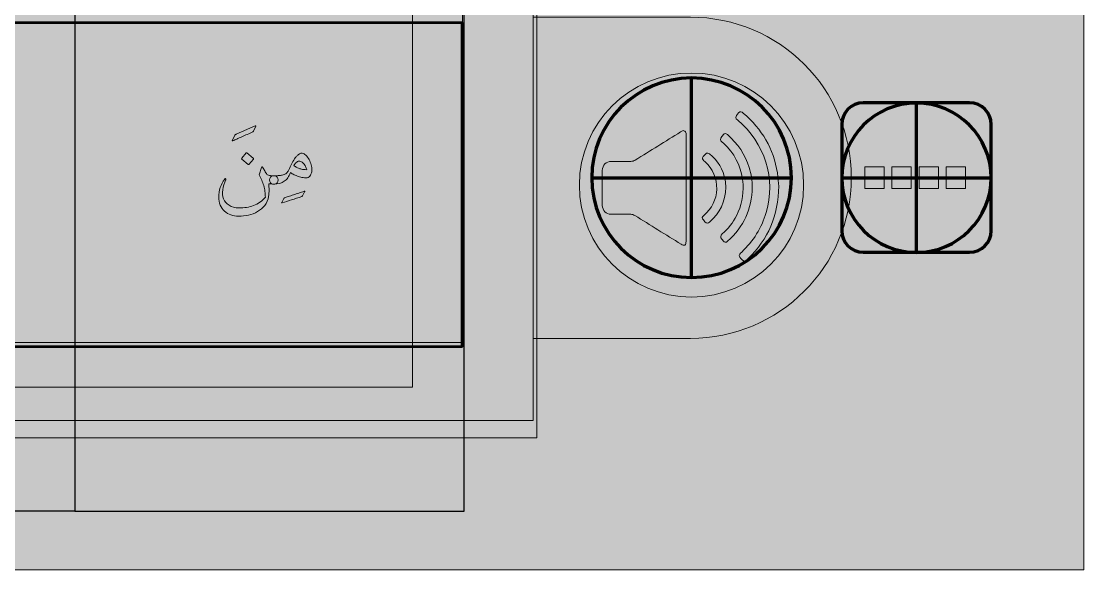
# Model space of a CAD drawing. Header units: inches. Extents: x -1481 to -429, y -1676 to -696.
# Drawn here: x -800.4 to -693.8, y -985.7 to -930.6 of the extents above; entities that cross this region are included whole.
import ezdxf

# ---------------------------------------------------------------- set-up
doc = ezdxf.new("R2010")
doc.units = ezdxf.units.IN
doc.header["$MEASUREMENT"] = 0
doc.layers.add('Layer 1', color=7, linetype='Continuous')

# ---------------------------------------------------------------- blocks, each defined once
blk = doc.blocks.new('block 233')
at = {"layer": 'Layer 1', "true_color": 0x009344}
h = blk.add_hatch(color=114, dxfattribs=at)
h.dxf.hatch_style = 2
h.paths.add_polyline_path([(-693.78, -985.73), (-933.78, -985.73), (-933.78, -695.73), (-693.78, -695.73)])
at = {"layer": 'Layer 1', "lineweight": 0}
blk.add_lwpolyline([(-693.78, -985.73), (-933.78, -985.73), (-933.78, -695.73), (-693.78, -695.73), (-693.78, -985.73)], dxfattribs=at)
blk = doc.blocks.new('block 243')
at = {"layer": 'Layer 1', "color": 109, "lineweight": 120, "true_color": 0x166634}
for points in [[(-733.14, -956.37), (-733.14, -936.33)], [(-743.15, -946.35), (-723.12, -946.35)]]:
    blk.add_lwpolyline(points, dxfattribs=at)
blk.add_open_spline([(-733.14, -936.33), (-727.6, -936.33), (-723.12, -940.82), (-723.12, -946.35), (-723.12, -951.88), (-727.6, -956.37), (-733.14, -956.37), (-738.67, -956.37), (-743.15, -951.88), (-743.15, -946.35), (-743.15, -940.82), (-738.67, -936.33), (-733.14, -936.33)], degree=3, knots=[0, 0, 0, 0, 1, 1, 1, 2, 2, 2, 3, 3, 3, 4, 4, 4, 4], dxfattribs=at)
blk = doc.blocks.new('block 237')
at = {"layer": 'Layer 1'}
blk.add_blockref('block 243', (0, 0), dxfattribs=at)
blk = doc.blocks.new('block 249')
at = {"layer": 'Layer 1', "color": 109, "lineweight": 90, "true_color": 0x166634}
for points in [[(-710.57, -953.85), (-710.57, -938.85)], [(-718.07, -946.35), (-703.07, -946.35)]]:
    blk.add_lwpolyline(points, dxfattribs=at)
blk.add_open_spline([(-710.57, -938.85), (-706.43, -938.85), (-703.07, -942.21), (-703.07, -946.35), (-703.07, -950.49), (-706.43, -953.85), (-710.57, -953.85), (-714.72, -953.85), (-718.07, -950.49), (-718.07, -946.35), (-718.07, -942.21), (-714.72, -938.85), (-710.57, -938.85)], degree=3, knots=[0, 0, 0, 0, 1, 1, 1, 2, 2, 2, 3, 3, 3, 4, 4, 4, 4], dxfattribs=at)
blk = doc.blocks.new('block 244')
at = {"layer": 'Layer 1'}
blk.add_blockref('block 249', (0, 0), dxfattribs=at)
blk = doc.blocks.new('block 271')
at = {"layer": 'Layer 1', "lineweight": 0}
for points, knots in [([(-724.38, -947.19), (-724.44, -950.17), (-725.45, -952.53), (-727.45, -954.47), (-727.77, -954.78), (-727.85, -954.79), (-728.06, -954.58), (-728.44, -954.18), (-728.45, -954.13), (-728.1, -953.81), (-726.93, -952.71), (-726.12, -951.39), (-725.65, -949.85), (-724.65, -946.5), (-725.79, -942.78), (-728.5, -940.58), (-728.77, -940.36), (-728.76, -940.26), (-728.43, -939.84), (-728.26, -939.61), (-728.11, -939.74), (-727.95, -939.87), (-726.07, -941.45), (-724.89, -943.44), (-724.52, -945.87), (-724.44, -946.37), (-724.41, -946.88), (-724.38, -947.19)], [0, 0, 0, 0, 1, 1, 1, 2, 2, 2, 3, 3, 3, 4, 4, 4, 5, 5, 5, 6, 6, 6, 7, 7, 7, 8, 8, 8, 9, 9, 9, 9]), ([(-733.69, -947.39), (-733.69, -949.18), (-733.68, -950.98), (-733.69, -952.77), (-733.69, -952.89), (-733.73, -953.08), (-733.81, -953.12), (-733.89, -953.17), (-734.07, -953.1), (-734.17, -953.03), (-735.73, -952.07), (-737.28, -951.1), (-738.83, -950.14), (-738.95, -950.07), (-739.1, -950.03), (-739.24, -950.02), (-739.89, -950.01), (-740.55, -950.02), (-741.2, -950.02), (-741.72, -950.02), (-742.08, -949.65), (-742.09, -949.13), (-742.09, -947.96), (-742.09, -946.79), (-742.09, -945.63), (-742.08, -945.08), (-741.71, -944.72), (-741.16, -944.71), (-740.52, -944.71), (-739.87, -944.72), (-739.23, -944.71), (-739.08, -944.7), (-738.92, -944.66), (-738.8, -944.58), (-737.27, -943.64), (-735.75, -942.69), (-734.23, -941.75), (-734.15, -941.69), (-734.05, -941.61), (-733.97, -941.62), (-733.87, -941.63), (-733.76, -941.71), (-733.7, -941.79), (-733.66, -941.84), (-733.69, -941.95), (-733.69, -942.03), (-733.69, -943.82), (-733.69, -945.6), (-733.69, -947.39)], [0, 0, 0, 0, 1, 1, 1, 2, 2, 2, 3, 3, 3, 4, 4, 4, 5, 5, 5, 6, 6, 6, 7, 7, 7, 8, 8, 8, 9, 9, 9, 10, 10, 10, 11, 11, 11, 12, 12, 12, 13, 13, 13, 14, 14, 14, 15, 15, 15, 16, 16, 16, 16]), ([(-727.04, -947.27), (-727.07, -949.52), (-727.92, -951.29), (-729.52, -952.72), (-729.69, -952.87), (-729.83, -952.87), (-729.96, -952.69), (-730, -952.63), (-730.05, -952.57), (-730.09, -952.51), (-730.26, -952.33), (-730.25, -952.16), (-730.05, -951.99), (-729.46, -951.48), (-728.98, -950.86), (-728.62, -950.16), (-728.12, -949.17), (-727.91, -948.12), (-727.97, -947.02), (-728.06, -945.57), (-728.58, -944.33), (-729.55, -943.26), (-729.71, -943.08), (-729.88, -942.92), (-730.07, -942.76), (-730.27, -942.59), (-730.29, -942.42), (-730.11, -942.22), (-730.06, -942.17), (-730.02, -942.1), (-729.98, -942.05), (-729.84, -941.88), (-729.7, -941.86), (-729.53, -942.01), (-728.5, -942.92), (-727.75, -944.01), (-727.35, -945.33), (-727.25, -945.65), (-727.17, -945.97), (-727.12, -946.29), (-727.07, -946.65), (-727.06, -947.01), (-727.04, -947.27)], [0, 0, 0, 0, 1, 1, 1, 2, 2, 2, 3, 3, 3, 4, 4, 4, 5, 5, 5, 6, 6, 6, 7, 7, 7, 8, 8, 8, 9, 9, 9, 10, 10, 10, 11, 11, 11, 12, 12, 12, 13, 13, 13, 14, 14, 14, 14]), ([(-729.7, -947.28), (-729.72, -948.77), (-730.29, -949.89), (-731.32, -950.81), (-731.49, -950.96), (-731.64, -950.95), (-731.79, -950.78), (-731.84, -950.71), (-731.9, -950.65), (-731.95, -950.59), (-732.12, -950.42), (-732.09, -950.27), (-731.91, -950.13), (-731.09, -949.44), (-730.64, -948.55), (-730.61, -947.49), (-730.58, -946.4), (-730.97, -945.46), (-731.81, -944.73), (-731.93, -944.64), (-732.08, -944.43), (-732.05, -944.36), (-731.96, -944.17), (-731.78, -944.02), (-731.62, -943.88), (-731.58, -943.84), (-731.42, -943.9), (-731.35, -943.95), (-730.48, -944.62), (-729.96, -945.51), (-729.77, -946.58), (-729.72, -946.84), (-729.71, -947.11), (-729.7, -947.28)], [0, 0, 0, 0, 1, 1, 1, 2, 2, 2, 3, 3, 3, 4, 4, 4, 5, 5, 5, 6, 6, 6, 7, 7, 7, 8, 8, 8, 9, 9, 9, 10, 10, 10, 11, 11, 11, 11])]:
    blk.add_open_spline(points, degree=3, knots=knots, dxfattribs=at)
blk = doc.blocks.new('block 270')
at = {"layer": 'Layer 1'}
blk.add_blockref('block 271', (0, 0), dxfattribs=at)
blk = doc.blocks.new('block 269')
at = {"layer": 'Layer 1', "true_color": 0xffdd00}
h = blk.add_hatch(color=40, dxfattribs=at)
h.dxf.hatch_style = 2
edge = h.paths.add_edge_path()
edge.add_spline(control_points=[(-721.89, -947.08), (-721.89, -953.3), (-726.92, -958.33), (-733.14, -958.33), (-739.35, -958.33), (-744.39, -953.3), (-744.39, -947.08), (-744.39, -940.87), (-739.35, -935.83), (-733.14, -935.83), (-726.92, -935.83), (-721.89, -940.87), (-721.89, -947.08)], knot_values=[0, 0, 0, 0, 1, 1, 1, 2, 2, 2, 3, 3, 3, 4, 4, 4, 4], degree=3, periodic=1)
at = {"layer": 'Layer 1', "lineweight": 0}
blk.add_open_spline([(-721.89, -947.08), (-721.89, -953.3), (-726.92, -958.33), (-733.14, -958.33), (-739.35, -958.33), (-744.39, -953.3), (-744.39, -947.08), (-744.39, -940.87), (-739.35, -935.83), (-733.14, -935.83), (-726.92, -935.83), (-721.89, -940.87), (-721.89, -947.08)], degree=3, knots=[0, 0, 0, 0, 1, 1, 1, 2, 2, 2, 3, 3, 3, 4, 4, 4, 4], dxfattribs=at)
at = {"layer": 'Layer 1'}
blk.add_blockref('block 270', (0, 0), dxfattribs=at)
blk = doc.blocks.new('block 286')
at = {"layer": 'Layer 1', "true_color": 0xffdd00}
h = blk.add_hatch(color=40, dxfattribs=at)
h.dxf.hatch_style = 2
h.paths.add_polyline_path([(-715.75, -947.42), (-713.81, -947.42), (-713.81, -945.25), (-715.75, -945.25)])
h = blk.add_hatch(color=40, dxfattribs=at)
h.dxf.hatch_style = 2
h.paths.add_polyline_path([(-713.03, -947.42), (-711.09, -947.42), (-711.09, -945.25), (-713.03, -945.25)])
h = blk.add_hatch(color=40, dxfattribs=at)
h.dxf.hatch_style = 2
h.paths.add_polyline_path([(-710.31, -947.42), (-708.37, -947.42), (-708.37, -945.25), (-710.31, -945.25)])
h = blk.add_hatch(color=40, dxfattribs=at)
h.dxf.hatch_style = 2
h.paths.add_polyline_path([(-707.59, -947.42), (-705.65, -947.42), (-705.65, -945.25), (-707.59, -945.25)])
at = {"layer": 'Layer 1', "lineweight": 0}
for points in [[(-715.75, -947.42), (-713.81, -947.42), (-713.81, -945.25), (-715.75, -945.25), (-715.75, -947.42)], [(-713.03, -947.42), (-711.09, -947.42), (-711.09, -945.25), (-713.03, -945.25), (-713.03, -947.42)], [(-710.31, -947.42), (-708.37, -947.42), (-708.37, -945.25), (-710.31, -945.25), (-710.31, -947.42)], [(-707.59, -947.42), (-705.65, -947.42), (-705.65, -945.25), (-707.59, -945.25), (-707.59, -947.42)]]:
    blk.add_lwpolyline(points, dxfattribs=at)
blk = doc.blocks.new('block 285')
at = {"layer": 'Layer 1'}
blk.add_blockref('block 286', (0, 0), dxfattribs=at)
blk = doc.blocks.new('block 284')
at = {"layer": 'Layer 1', "true_color": 0x006738}
h = blk.add_hatch(color=116, dxfattribs=at)
h.dxf.hatch_style = 2
edge = h.paths.add_edge_path()
edge.add_spline(control_points=[(-705.24, -953.83), (-705.24, -953.83), (-715.91, -953.83), (-715.91, -953.83), (-717.11, -953.83), (-718.07, -952.87), (-718.07, -951.67), (-718.07, -951.67), (-718.07, -940.99), (-718.07, -940.99), (-718.07, -939.8), (-717.11, -938.83), (-715.91, -938.83), (-715.91, -938.83), (-705.24, -938.83), (-705.24, -938.83), (-704.04, -938.83), (-703.07, -939.8), (-703.07, -940.99), (-703.07, -940.99), (-703.07, -951.67), (-703.07, -951.67), (-703.07, -952.87), (-704.04, -953.83), (-705.24, -953.83)], knot_values=[0, 0, 0, 0, 1, 1, 1, 2, 2, 2, 3, 3, 3, 4, 4, 4, 5, 5, 5, 6, 6, 6, 7, 7, 7, 8, 8, 8, 8], degree=3, periodic=1)
at = {"layer": 'Layer 1', "color": 73, "lineweight": 211, "true_color": 0x8cc63e}
blk.add_open_spline([(-705.24, -953.83), (-705.24, -953.83), (-715.91, -953.83), (-715.91, -953.83), (-717.11, -953.83), (-718.07, -952.87), (-718.07, -951.67), (-718.07, -951.67), (-718.07, -940.99), (-718.07, -940.99), (-718.07, -939.8), (-717.11, -938.83), (-715.91, -938.83), (-715.91, -938.83), (-705.24, -938.83), (-705.24, -938.83), (-704.04, -938.83), (-703.07, -939.8), (-703.07, -940.99), (-703.07, -940.99), (-703.07, -951.67), (-703.07, -951.67), (-703.07, -952.87), (-704.04, -953.83), (-705.24, -953.83)], degree=3, knots=[0, 0, 0, 0, 1, 1, 1, 2, 2, 2, 3, 3, 3, 4, 4, 4, 5, 5, 5, 6, 6, 6, 7, 7, 7, 8, 8, 8, 8], dxfattribs=at)
at = {"layer": 'Layer 1'}
blk.add_blockref('block 285', (0, 0), dxfattribs=at)
blk = doc.blocks.new('block 299')
at = {"layer": 'Layer 1', "color": 40, "lineweight": 30, "true_color": 0xf9a01b}
blk.add_lwpolyline([(-834.07, -776.72), (-795.01, -776.72), (-795.01, -979.85), (-834.07, -979.85), (-834.07, -776.72)], dxfattribs=at)
at = {"layer": 'Layer 1', "lineweight": 0}
blk.add_lwpolyline([(-910.19, -800.21), (-756.12, -800.21), (-756.12, -962.91), (-910.19, -962.91), (-910.19, -800.21)], dxfattribs=at)
at = {"layer": 'Layer 1', "color": 40, "lineweight": 30, "true_color": 0xf9a01b}
blk.add_open_spline([(-795.01, -776.72), (-795.01, -776.72), (-772.39, -776.72), (-772.39, -776.72), (-763.31, -776.72), (-755.94, -783.71), (-755.94, -792.34), (-755.94, -792.34), (-755.94, -979.85), (-755.94, -979.85), (-755.94, -979.85), (-795.01, -979.85), (-795.01, -979.85), (-795.01, -979.85), (-795.01, -776.72), (-795.01, -776.72)], degree=3, knots=[0, 0, 0, 0, 1, 1, 1, 2, 2, 2, 3, 3, 3, 4, 4, 4, 5, 5, 5, 5], dxfattribs=at)
blk = doc.blocks.new('block 298')
at = {"layer": 'Layer 1', "true_color": 0x49c6ea}
h = blk.add_hatch(color=133, dxfattribs=at)
h.dxf.hatch_style = 2
h.paths.add_polyline_path([(-918.98, -972.48), (-748.66, -972.48), (-748.66, -755.29), (-918.98, -755.29)])
h = blk.add_hatch(color=133, dxfattribs=at)
h.dxf.hatch_style = 2
h.paths.add_polyline_path([(-907.24, -967.4), (-761.14, -967.4), (-761.14, -765.84), (-907.24, -765.84)])
at = {"layer": 'Layer 1', "true_color": 0xfff4c8}
h = blk.add_hatch(color=254, dxfattribs=at)
h.dxf.hatch_style = 2
h.paths.add_polyline_path([(-911.87, -963.31), (-756.16, -963.31), (-756.16, -930.78), (-911.87, -930.78)])
at = {"layer": 'Layer 1', "lineweight": 0}
for points in [[(-918.98, -972.48), (-748.66, -972.48), (-748.66, -755.29), (-918.98, -755.29), (-918.98, -972.48)], [(-918.98, -972.48), (-748.66, -972.48), (-748.66, -755.29), (-918.98, -755.29), (-918.98, -972.48)], [(-907.24, -967.4), (-761.14, -967.4), (-761.14, -765.84), (-907.24, -765.84), (-907.24, -967.4)], [(-911.87, -963.31), (-756.16, -963.31), (-756.16, -930.78), (-911.87, -930.78), (-911.87, -963.31)]]:
    blk.add_lwpolyline(points, dxfattribs=at)
at = {"layer": 'Layer 1', "color": 44, "lineweight": 53, "true_color": 0xaf7e09}
blk.add_lwpolyline([(-911.87, -963.31), (-756.16, -963.31), (-756.16, -930.78), (-911.87, -930.78), (-911.87, -963.31)], dxfattribs=at)
at = {"layer": 'Layer 1'}
blk.add_blockref('block 299', (0, 0), dxfattribs=at)
blk = doc.blocks.new('block 303')
at = {"layer": 'Layer 1', "lineweight": 0}
blk.add_lwpolyline([(-918.98, -972.48), (-748.66, -972.48), (-748.66, -755.29), (-918.98, -755.29), (-918.98, -972.48)], dxfattribs=at)
blk = doc.blocks.new('block 317')
at = {"layer": 'Layer 1', "true_color": 0x231f20}
h = blk.add_hatch(color=250, dxfattribs=at)
h.dxf.hatch_style = 2
edge = h.paths.add_edge_path()
edge.add_spline(control_points=[(-777.16, -941.73), (-777.33, -941.81), (-777.52, -941.9), (-777.71, -941.99), (-777.9, -942.07), (-778.08, -942.16), (-778.26, -942.24), (-778.44, -942.32), (-778.61, -942.39), (-778.76, -942.46), (-778.91, -942.53), (-779.05, -942.59), (-779.15, -942.64), (-779.18, -942.65), (-779.2, -942.65), (-779.21, -942.64), (-779.22, -942.63), (-779.22, -942.61), (-779.21, -942.59), (-779.21, -942.59), (-778.95, -942.08), (-778.95, -942.08), (-778.93, -942.05), (-778.91, -942.03), (-778.89, -942.01), (-778.87, -942), (-778.86, -941.99), (-778.84, -941.98), (-778.84, -941.98), (-776.92, -941.13), (-776.92, -941.13), (-776.87, -941.11), (-776.85, -941.12), (-776.87, -941.17), (-776.87, -941.17), (-777.09, -941.66), (-777.09, -941.66), (-777.1, -941.69), (-777.12, -941.72), (-777.16, -941.73)], knot_values=[0, 0, 0, 0, 1, 1, 1, 2, 2, 2, 3, 3, 3, 4, 4, 4, 5, 5, 5, 6, 6, 6, 7, 7, 7, 8, 8, 8, 9, 9, 9, 10, 10, 10, 11, 11, 11, 12, 12, 12, 13, 13, 13, 13], degree=3, periodic=1)
at = {"layer": 'Layer 1', "lineweight": 0}
blk.add_open_spline([(-777.16, -941.73), (-777.33, -941.81), (-777.52, -941.9), (-777.71, -941.99), (-777.9, -942.07), (-778.08, -942.16), (-778.26, -942.24), (-778.44, -942.32), (-778.61, -942.39), (-778.76, -942.46), (-778.91, -942.53), (-779.05, -942.59), (-779.15, -942.64), (-779.18, -942.65), (-779.2, -942.65), (-779.21, -942.64), (-779.22, -942.63), (-779.22, -942.61), (-779.21, -942.59), (-779.21, -942.59), (-778.95, -942.08), (-778.95, -942.08), (-778.93, -942.05), (-778.91, -942.03), (-778.89, -942.01), (-778.87, -942), (-778.86, -941.99), (-778.84, -941.98), (-778.84, -941.98), (-776.92, -941.13), (-776.92, -941.13), (-776.87, -941.11), (-776.85, -941.12), (-776.87, -941.17), (-776.87, -941.17), (-777.09, -941.66), (-777.09, -941.66), (-777.1, -941.69), (-777.12, -941.72), (-777.16, -941.73)], degree=3, knots=[0, 0, 0, 0, 1, 1, 1, 2, 2, 2, 3, 3, 3, 4, 4, 4, 5, 5, 5, 6, 6, 6, 7, 7, 7, 8, 8, 8, 9, 9, 9, 10, 10, 10, 11, 11, 11, 12, 12, 12, 13, 13, 13, 13], dxfattribs=at)
blk = doc.blocks.new('block 318')
at = {"layer": 'Layer 1', "true_color": 0x231f20}
h = blk.add_hatch(color=250, dxfattribs=at)
h.dxf.hatch_style = 2
edge = h.paths.add_edge_path()
edge.add_spline(control_points=[(-772.25, -948.24), (-772.59, -948.35), (-772.93, -948.46), (-773.26, -948.57), (-773.59, -948.68), (-773.91, -948.78), (-774.21, -948.88), (-774.27, -948.9), (-774.28, -948.88), (-774.26, -948.83), (-774.26, -948.83), (-774.04, -948.43), (-774.04, -948.43), (-774.03, -948.41), (-774.02, -948.39), (-774.01, -948.38), (-774, -948.37), (-773.99, -948.36), (-773.97, -948.36), (-773.87, -948.32), (-773.75, -948.28), (-773.59, -948.23), (-773.44, -948.18), (-773.27, -948.12), (-773.09, -948.07), (-772.91, -948.01), (-772.73, -947.95), (-772.54, -947.89), (-772.35, -947.83), (-772.17, -947.78), (-772, -947.72), (-771.97, -947.71), (-771.95, -947.71), (-771.95, -947.71), (-771.94, -947.72), (-771.94, -947.74), (-771.96, -947.76), (-771.96, -947.76), (-772.18, -948.17), (-772.18, -948.17), (-772.19, -948.19), (-772.2, -948.2), (-772.21, -948.21), (-772.22, -948.23), (-772.23, -948.23), (-772.25, -948.24)], knot_values=[0, 0, 0, 0, 1, 1, 1, 2, 2, 2, 3, 3, 3, 4, 4, 4, 5, 5, 5, 6, 6, 6, 7, 7, 7, 8, 8, 8, 9, 9, 9, 10, 10, 10, 11, 11, 11, 12, 12, 12, 13, 13, 13, 14, 14, 14, 15, 15, 15, 15], degree=3, periodic=1)
at = {"layer": 'Layer 1', "lineweight": 0}
blk.add_open_spline([(-772.25, -948.24), (-772.59, -948.35), (-772.93, -948.46), (-773.26, -948.57), (-773.59, -948.68), (-773.91, -948.78), (-774.21, -948.88), (-774.27, -948.9), (-774.28, -948.88), (-774.26, -948.83), (-774.26, -948.83), (-774.04, -948.43), (-774.04, -948.43), (-774.03, -948.41), (-774.02, -948.39), (-774.01, -948.38), (-774, -948.37), (-773.99, -948.36), (-773.97, -948.36), (-773.87, -948.32), (-773.75, -948.28), (-773.59, -948.23), (-773.44, -948.18), (-773.27, -948.12), (-773.09, -948.07), (-772.91, -948.01), (-772.73, -947.95), (-772.54, -947.89), (-772.35, -947.83), (-772.17, -947.78), (-772, -947.72), (-771.97, -947.71), (-771.95, -947.71), (-771.95, -947.71), (-771.94, -947.72), (-771.94, -947.74), (-771.96, -947.76), (-771.96, -947.76), (-772.18, -948.17), (-772.18, -948.17), (-772.19, -948.19), (-772.2, -948.2), (-772.21, -948.21), (-772.22, -948.23), (-772.23, -948.23), (-772.25, -948.24)], degree=3, knots=[0, 0, 0, 0, 1, 1, 1, 2, 2, 2, 3, 3, 3, 4, 4, 4, 5, 5, 5, 6, 6, 6, 7, 7, 7, 8, 8, 8, 9, 9, 9, 10, 10, 10, 11, 11, 11, 12, 12, 12, 13, 13, 13, 14, 14, 14, 15, 15, 15, 15], dxfattribs=at)
blk = doc.blocks.new('block 297')
at = {"layer": 'Layer 1', "true_color": 0x231f20}
h = blk.add_hatch(color=250, dxfattribs=at)
h.dxf.hatch_style = 2
edge = h.paths.add_edge_path()
edge.add_spline(control_points=[(-776.51, -946.07), (-776.51, -946.07), (-776.28, -945.31), (-776.28, -945.31), (-776.26, -945.27), (-776.25, -945.25), (-776.23, -945.24), (-776.21, -945.24), (-776.19, -945.26), (-776.17, -945.29), (-776.1, -945.41), (-776.03, -945.53), (-775.96, -945.66), (-775.88, -945.8), (-775.81, -945.91), (-775.75, -946.02), (-775.71, -946.05), (-775.65, -946.08), (-775.59, -946.1), (-775.52, -946.12), (-775.45, -946.13), (-775.38, -946.14), (-775.3, -946.15), (-775.24, -946.15), (-775.18, -946.15), (-775.11, -946.15), (-775.07, -946.16), (-775.05, -946.16), (-775.05, -946.16), (-774.95, -946.16), (-774.95, -946.16), (-774.84, -946.16), (-774.76, -946.2), (-774.7, -946.28), (-774.65, -946.37), (-774.62, -946.46), (-774.62, -946.56), (-774.62, -946.67), (-774.65, -946.77), (-774.7, -946.85), (-774.76, -946.94), (-774.84, -946.98), (-774.95, -946.98), (-774.95, -946.98), (-775.05, -946.98), (-775.05, -946.98), (-775.22, -946.98), (-775.39, -946.97), (-775.56, -946.95), (-775.54, -947.15), (-775.53, -947.36), (-775.53, -947.58), (-775.53, -947.8), (-775.54, -948.02), (-775.58, -948.23), (-775.63, -948.58), (-775.76, -948.88), (-775.96, -949.13), (-776.16, -949.38), (-776.4, -949.59), (-776.68, -949.75), (-776.96, -949.91), (-777.26, -950.03), (-777.59, -950.1), (-777.92, -950.18), (-778.25, -950.22), (-778.57, -950.22), (-778.86, -950.22), (-779.12, -950.17), (-779.36, -950.09), (-779.61, -950), (-779.82, -949.87), (-780, -949.7), (-780.18, -949.54), (-780.32, -949.34), (-780.42, -949.1), (-780.53, -948.86), (-780.58, -948.59), (-780.58, -948.3), (-780.58, -947.97), (-780.53, -947.65), (-780.42, -947.34), (-780.32, -947.04), (-780.17, -946.75), (-779.98, -946.48), (-779.96, -946.44), (-779.94, -946.43), (-779.92, -946.43), (-779.91, -946.43), (-779.89, -946.45), (-779.88, -946.48), (-779.86, -946.51), (-779.86, -946.54), (-779.87, -946.57), (-780.03, -946.89), (-780.13, -947.21), (-780.18, -947.55), (-780.22, -947.89), (-780.19, -948.19), (-780.09, -948.46), (-779.98, -948.73), (-779.8, -948.95), (-779.54, -949.12), (-779.29, -949.3), (-778.94, -949.38), (-778.51, -949.38), (-778.27, -949.38), (-778.03, -949.36), (-777.78, -949.33), (-777.54, -949.29), (-777.31, -949.22), (-777.08, -949.14), (-776.85, -949.05), (-776.64, -948.94), (-776.44, -948.8), (-776.24, -948.66), (-776.06, -948.49), (-775.9, -948.29), (-775.9, -948.11), (-775.91, -947.92), (-775.94, -947.72), (-775.97, -947.53), (-776.01, -947.34), (-776.06, -947.14), (-776.12, -946.95), (-776.18, -946.77), (-776.26, -946.59), (-776.34, -946.4), (-776.42, -946.23), (-776.51, -946.07)], knot_values=[0, 0, 0, 0, 1, 1, 1, 2, 2, 2, 3, 3, 3, 4, 4, 4, 5, 5, 5, 6, 6, 6, 7, 7, 7, 8, 8, 8, 9, 9, 9, 10, 10, 10, 11, 11, 11, 12, 12, 12, 13, 13, 13, 14, 14, 14, 15, 15, 15, 16, 16, 16, 17, 17, 17, 18, 18, 18, 19, 19, 19, 20, 20, 20, 21, 21, 21, 22, 22, 22, 23, 23, 23, 24, 24, 24, 25, 25, 25, 26, 26, 26, 27, 27, 27, 28, 28, 28, 29, 29, 29, 30, 30, 30, 31, 31, 31, 32, 32, 32, 33, 33, 33, 34, 34, 34, 35, 35, 35, 36, 36, 36, 37, 37, 37, 38, 38, 38, 39, 39, 39, 40, 40, 40, 41, 41, 41, 42, 42, 42, 43, 43, 43, 43], degree=3, periodic=1)
edge = h.paths.add_edge_path()
edge.add_spline(control_points=[(-777.83, -943.86), (-777.81, -943.83), (-777.78, -943.82), (-777.76, -943.85), (-777.76, -943.85), (-777.11, -944.38), (-777.11, -944.38), (-777.08, -944.41), (-777.08, -944.43), (-777.1, -944.47), (-777.1, -944.47), (-777.54, -945.01), (-777.54, -945.01), (-777.56, -945.04), (-777.59, -945.04), (-777.62, -945.02), (-777.62, -945.02), (-778.27, -944.48), (-778.27, -944.48), (-778.3, -944.46), (-778.3, -944.43), (-778.27, -944.39), (-778.27, -944.39), (-777.83, -943.86), (-777.83, -943.86), (-777.83, -943.86), (-777.83, -943.86), (-777.83, -943.86)], knot_values=[0, 0, 0, 0, 1, 1, 1, 2, 2, 2, 3, 3, 3, 4, 4, 4, 5, 5, 5, 6, 6, 6, 7, 7, 7, 8, 8, 8, 9, 9, 9, 9], degree=3, periodic=1)
h = blk.add_hatch(color=250, dxfattribs=at)
h.dxf.hatch_style = 2
edge = h.paths.add_edge_path()
edge.add_spline(control_points=[(-775.04, -946.16), (-774.89, -946.16), (-774.75, -946.15), (-774.6, -946.14), (-774.46, -946.13), (-774.32, -946.11), (-774.2, -946.08), (-774.07, -946.05), (-773.96, -946), (-773.86, -945.94), (-773.76, -945.88), (-773.68, -945.8), (-773.62, -945.69), (-773.52, -945.5), (-773.43, -945.31), (-773.34, -945.12), (-773.25, -944.93), (-773.15, -944.75), (-773.05, -944.57), (-773.01, -944.5), (-772.96, -944.43), (-772.9, -944.35), (-772.84, -944.27), (-772.77, -944.19), (-772.69, -944.12), (-772.62, -944.05), (-772.54, -944), (-772.46, -943.95), (-772.37, -943.9), (-772.29, -943.88), (-772.21, -943.88), (-772.08, -943.89), (-771.96, -943.96), (-771.83, -944.08), (-771.71, -944.21), (-771.6, -944.36), (-771.51, -944.53), (-771.42, -944.7), (-771.35, -944.88), (-771.29, -945.06), (-771.24, -945.24), (-771.21, -945.39), (-771.22, -945.51), (-771.23, -945.58), (-771.24, -945.66), (-771.25, -945.74), (-771.27, -945.83), (-771.29, -945.9), (-771.32, -945.98), (-771.35, -946.05), (-771.39, -946.12), (-771.43, -946.18), (-771.48, -946.25), (-771.54, -946.29), (-771.61, -946.32), (-771.75, -946.37), (-771.91, -946.37), (-772.1, -946.34), (-772.28, -946.3), (-772.44, -946.26), (-772.58, -946.21), (-772.72, -946.17), (-772.86, -946.11), (-773, -946.05), (-773.14, -945.99), (-773.26, -945.91), (-773.38, -945.83), (-773.52, -946.23), (-773.72, -946.52), (-774, -946.71), (-774.27, -946.89), (-774.61, -946.98), (-775.04, -946.98), (-775.04, -946.98), (-775.14, -946.98), (-775.14, -946.98), (-775.25, -946.98), (-775.33, -946.94), (-775.38, -946.85), (-775.44, -946.77), (-775.47, -946.67), (-775.47, -946.57), (-775.47, -946.47), (-775.44, -946.37), (-775.38, -946.29), (-775.33, -946.2), (-775.25, -946.16), (-775.14, -946.16), (-775.14, -946.16), (-775.04, -946.16), (-775.04, -946.16)], knot_values=[0, 0, 0, 0, 1, 1, 1, 2, 2, 2, 3, 3, 3, 4, 4, 4, 5, 5, 5, 6, 6, 6, 7, 7, 7, 8, 8, 8, 9, 9, 9, 10, 10, 10, 11, 11, 11, 12, 12, 12, 13, 13, 13, 14, 14, 14, 15, 15, 15, 16, 16, 16, 17, 17, 17, 18, 18, 18, 19, 19, 19, 20, 20, 20, 21, 21, 21, 22, 22, 22, 23, 23, 23, 24, 24, 24, 25, 25, 25, 26, 26, 26, 27, 27, 27, 28, 28, 28, 29, 29, 29, 30, 30, 30, 30], degree=3, periodic=1)
edge = h.paths.add_edge_path()
edge.add_spline(control_points=[(-771.98, -945.03), (-772.04, -944.94), (-772.11, -944.86), (-772.19, -944.79), (-772.28, -944.71), (-772.39, -944.67), (-772.51, -944.68), (-772.62, -944.69), (-772.73, -944.74), (-772.83, -944.84), (-772.92, -944.93), (-772.99, -945.03), (-773.03, -945.13), (-772.94, -945.2), (-772.84, -945.27), (-772.74, -945.32), (-772.64, -945.37), (-772.54, -945.42), (-772.43, -945.45), (-772.32, -945.48), (-772.21, -945.5), (-772.09, -945.52), (-771.98, -945.53), (-771.86, -945.54), (-771.74, -945.54), (-771.74, -945.53), (-771.74, -945.5), (-771.76, -945.45), (-771.78, -945.4), (-771.81, -945.35), (-771.83, -945.29), (-771.86, -945.24), (-771.89, -945.19), (-771.92, -945.13), (-771.95, -945.08), (-771.97, -945.05), (-771.98, -945.03)], knot_values=[0, 0, 0, 0, 1, 1, 1, 2, 2, 2, 3, 3, 3, 4, 4, 4, 5, 5, 5, 6, 6, 6, 7, 7, 7, 8, 8, 8, 9, 9, 9, 10, 10, 10, 11, 11, 11, 12, 12, 12, 12], degree=3, periodic=1)
at = {"layer": 'Layer 1', "lineweight": 0}
blk.add_lwpolyline([(-918.98, -972.48), (-748.66, -972.48), (-748.66, -755.29), (-918.98, -755.29), (-918.98, -972.48)], dxfattribs=at)
for points, knots in [([(-777.83, -943.86), (-777.81, -943.83), (-777.78, -943.82), (-777.76, -943.85), (-777.76, -943.85), (-777.11, -944.38), (-777.11, -944.38), (-777.08, -944.41), (-777.08, -944.43), (-777.1, -944.47), (-777.1, -944.47), (-777.54, -945.01), (-777.54, -945.01), (-777.56, -945.04), (-777.59, -945.04), (-777.62, -945.02), (-777.62, -945.02), (-778.27, -944.48), (-778.27, -944.48), (-778.3, -944.46), (-778.3, -944.43), (-778.27, -944.39), (-778.27, -944.39), (-777.83, -943.86), (-777.83, -943.86), (-777.83, -943.86), (-777.83, -943.86), (-777.83, -943.86)], [0, 0, 0, 0, 1, 1, 1, 2, 2, 2, 3, 3, 3, 4, 4, 4, 5, 5, 5, 6, 6, 6, 7, 7, 7, 8, 8, 8, 9, 9, 9, 9]), ([(-775.04, -946.16), (-774.89, -946.16), (-774.75, -946.15), (-774.6, -946.14), (-774.46, -946.13), (-774.32, -946.11), (-774.2, -946.08), (-774.07, -946.05), (-773.96, -946), (-773.86, -945.94), (-773.76, -945.88), (-773.68, -945.8), (-773.62, -945.69), (-773.52, -945.5), (-773.43, -945.31), (-773.34, -945.12), (-773.25, -944.93), (-773.15, -944.75), (-773.05, -944.57), (-773.01, -944.5), (-772.96, -944.43), (-772.9, -944.35), (-772.84, -944.27), (-772.77, -944.19), (-772.69, -944.12), (-772.62, -944.05), (-772.54, -944), (-772.46, -943.95), (-772.37, -943.9), (-772.29, -943.88), (-772.21, -943.88), (-772.08, -943.89), (-771.96, -943.96), (-771.83, -944.08), (-771.71, -944.21), (-771.6, -944.36), (-771.51, -944.53), (-771.42, -944.7), (-771.35, -944.88), (-771.29, -945.06), (-771.24, -945.24), (-771.21, -945.39), (-771.22, -945.51), (-771.23, -945.58), (-771.24, -945.66), (-771.25, -945.74), (-771.27, -945.83), (-771.29, -945.9), (-771.32, -945.98), (-771.35, -946.05), (-771.39, -946.12), (-771.43, -946.18), (-771.48, -946.25), (-771.54, -946.29), (-771.61, -946.32), (-771.75, -946.37), (-771.91, -946.37), (-772.1, -946.34), (-772.28, -946.3), (-772.44, -946.26), (-772.58, -946.21), (-772.72, -946.17), (-772.86, -946.11), (-773, -946.05), (-773.14, -945.99), (-773.26, -945.91), (-773.38, -945.83), (-773.52, -946.23), (-773.72, -946.52), (-774, -946.71), (-774.27, -946.89), (-774.61, -946.98), (-775.04, -946.98), (-775.04, -946.98), (-775.14, -946.98), (-775.14, -946.98), (-775.25, -946.98), (-775.33, -946.94), (-775.38, -946.85), (-775.44, -946.77), (-775.47, -946.67), (-775.47, -946.57), (-775.47, -946.47), (-775.44, -946.37), (-775.38, -946.29), (-775.33, -946.2), (-775.25, -946.16), (-775.14, -946.16), (-775.14, -946.16), (-775.04, -946.16), (-775.04, -946.16)], [0, 0, 0, 0, 1, 1, 1, 2, 2, 2, 3, 3, 3, 4, 4, 4, 5, 5, 5, 6, 6, 6, 7, 7, 7, 8, 8, 8, 9, 9, 9, 10, 10, 10, 11, 11, 11, 12, 12, 12, 13, 13, 13, 14, 14, 14, 15, 15, 15, 16, 16, 16, 17, 17, 17, 18, 18, 18, 19, 19, 19, 20, 20, 20, 21, 21, 21, 22, 22, 22, 23, 23, 23, 24, 24, 24, 25, 25, 25, 26, 26, 26, 27, 27, 27, 28, 28, 28, 29, 29, 29, 30, 30, 30, 30]), ([(-776.51, -946.07), (-776.51, -946.07), (-776.28, -945.31), (-776.28, -945.31), (-776.26, -945.27), (-776.25, -945.25), (-776.23, -945.24), (-776.21, -945.24), (-776.19, -945.26), (-776.17, -945.29), (-776.1, -945.41), (-776.03, -945.53), (-775.96, -945.66), (-775.88, -945.8), (-775.81, -945.91), (-775.75, -946.02), (-775.71, -946.05), (-775.65, -946.08), (-775.59, -946.1), (-775.52, -946.12), (-775.45, -946.13), (-775.38, -946.14), (-775.3, -946.15), (-775.24, -946.15), (-775.18, -946.15), (-775.11, -946.15), (-775.07, -946.16), (-775.05, -946.16), (-775.05, -946.16), (-774.95, -946.16), (-774.95, -946.16), (-774.84, -946.16), (-774.76, -946.2), (-774.7, -946.28), (-774.65, -946.37), (-774.62, -946.46), (-774.62, -946.56), (-774.62, -946.67), (-774.65, -946.77), (-774.7, -946.85), (-774.76, -946.94), (-774.84, -946.98), (-774.95, -946.98), (-774.95, -946.98), (-775.05, -946.98), (-775.05, -946.98), (-775.22, -946.98), (-775.39, -946.97), (-775.56, -946.95), (-775.54, -947.15), (-775.53, -947.36), (-775.53, -947.58), (-775.53, -947.8), (-775.54, -948.02), (-775.58, -948.23), (-775.63, -948.58), (-775.76, -948.88), (-775.96, -949.13), (-776.16, -949.38), (-776.4, -949.59), (-776.68, -949.75), (-776.96, -949.91), (-777.26, -950.03), (-777.59, -950.1), (-777.92, -950.18), (-778.25, -950.22), (-778.57, -950.22), (-778.86, -950.22), (-779.12, -950.17), (-779.36, -950.09), (-779.61, -950), (-779.82, -949.87), (-780, -949.7), (-780.18, -949.54), (-780.32, -949.34), (-780.42, -949.1), (-780.53, -948.86), (-780.58, -948.59), (-780.58, -948.3), (-780.58, -947.97), (-780.53, -947.65), (-780.42, -947.34), (-780.32, -947.04), (-780.17, -946.75), (-779.98, -946.48), (-779.96, -946.44), (-779.94, -946.43), (-779.92, -946.43), (-779.91, -946.43), (-779.89, -946.45), (-779.88, -946.48), (-779.86, -946.51), (-779.86, -946.54), (-779.87, -946.57), (-780.03, -946.89), (-780.13, -947.21), (-780.18, -947.55), (-780.22, -947.89), (-780.19, -948.19), (-780.09, -948.46), (-779.98, -948.73), (-779.8, -948.95), (-779.54, -949.12), (-779.29, -949.3), (-778.94, -949.38), (-778.51, -949.38), (-778.27, -949.38), (-778.03, -949.36), (-777.78, -949.33), (-777.54, -949.29), (-777.31, -949.22), (-777.08, -949.14), (-776.85, -949.05), (-776.64, -948.94), (-776.44, -948.8), (-776.24, -948.66), (-776.06, -948.49), (-775.9, -948.29), (-775.9, -948.11), (-775.91, -947.92), (-775.94, -947.72), (-775.97, -947.53), (-776.01, -947.34), (-776.06, -947.14), (-776.12, -946.95), (-776.18, -946.77), (-776.26, -946.59), (-776.34, -946.4), (-776.42, -946.23), (-776.51, -946.07)], [0, 0, 0, 0, 1, 1, 1, 2, 2, 2, 3, 3, 3, 4, 4, 4, 5, 5, 5, 6, 6, 6, 7, 7, 7, 8, 8, 8, 9, 9, 9, 10, 10, 10, 11, 11, 11, 12, 12, 12, 13, 13, 13, 14, 14, 14, 15, 15, 15, 16, 16, 16, 17, 17, 17, 18, 18, 18, 19, 19, 19, 20, 20, 20, 21, 21, 21, 22, 22, 22, 23, 23, 23, 24, 24, 24, 25, 25, 25, 26, 26, 26, 27, 27, 27, 28, 28, 28, 29, 29, 29, 30, 30, 30, 31, 31, 31, 32, 32, 32, 33, 33, 33, 34, 34, 34, 35, 35, 35, 36, 36, 36, 37, 37, 37, 38, 38, 38, 39, 39, 39, 40, 40, 40, 41, 41, 41, 42, 42, 42, 43, 43, 43, 43]), ([(-771.98, -945.03), (-772.04, -944.94), (-772.11, -944.86), (-772.19, -944.79), (-772.28, -944.71), (-772.39, -944.67), (-772.51, -944.68), (-772.62, -944.69), (-772.73, -944.74), (-772.83, -944.84), (-772.92, -944.93), (-772.99, -945.03), (-773.03, -945.13), (-772.94, -945.2), (-772.84, -945.27), (-772.74, -945.32), (-772.64, -945.37), (-772.54, -945.42), (-772.43, -945.45), (-772.32, -945.48), (-772.21, -945.5), (-772.09, -945.52), (-771.98, -945.53), (-771.86, -945.54), (-771.74, -945.54), (-771.74, -945.53), (-771.74, -945.5), (-771.76, -945.45), (-771.78, -945.4), (-771.81, -945.35), (-771.83, -945.29), (-771.86, -945.24), (-771.89, -945.19), (-771.92, -945.13), (-771.95, -945.08), (-771.97, -945.05), (-771.98, -945.03)], [0, 0, 0, 0, 1, 1, 1, 2, 2, 2, 3, 3, 3, 4, 4, 4, 5, 5, 5, 6, 6, 6, 7, 7, 7, 8, 8, 8, 9, 9, 9, 10, 10, 10, 11, 11, 11, 12, 12, 12, 12])]:
    blk.add_open_spline(points, degree=3, knots=knots, dxfattribs=at)
at = {"layer": 'Layer 1'}
for name in ['block 298', 'block 303', 'block 317', 'block 318']:
    blk.add_blockref(name, (0, 0), dxfattribs=at)

msp = doc.modelspace()

# ---------------------------------------------------------------- hatches: boundary and pattern name
at = {"layer": 'Layer 1', "true_color": 0x006738}
h = msp.add_hatch(color=116, dxfattribs=at)
h.dxf.hatch_style = 2
h.paths.add_polyline_path([(-749.02, -970.73), (-919.02, -970.73), (-919.02, -752.35), (-749.02, -752.35)])
at = {"layer": 'Layer 1', "true_color": 0x8cc63e}
h = msp.add_hatch(color=73, dxfattribs=at)
h.dxf.hatch_style = 2
edge = h.paths.add_edge_path()
edge.add_spline(control_points=[(-749.02, -962.48), (-749.02, -962.48), (-733.24, -962.48), (-733.24, -962.48), (-724.33, -962.48), (-717.11, -955.26), (-717.11, -946.35), (-717.11, -946.35), (-717.11, -946.35), (-717.11, -946.35), (-717.11, -937.44), (-724.33, -930.22), (-733.24, -930.22), (-733.24, -930.22), (-749.02, -930.22), (-749.02, -930.22), (-749.02, -930.22), (-749.02, -962.48), (-749.02, -962.48)], knot_values=[0, 0, 0, 0, 1, 1, 1, 2, 2, 2, 3, 3, 3, 4, 4, 4, 5, 5, 5, 6, 6, 6, 6], degree=3, periodic=1)

# ---------------------------------------------------------------- linework, layer by layer
at = {"layer": 'Layer 1', "lineweight": 0}
msp.add_lwpolyline([(-749.02, -970.73), (-919.02, -970.73), (-919.02, -752.35), (-749.02, -752.35), (-749.02, -970.73)], dxfattribs=at)
msp.add_open_spline([(-749.02, -962.48), (-749.02, -962.48), (-733.24, -962.48), (-733.24, -962.48), (-724.33, -962.48), (-717.11, -955.26), (-717.11, -946.35), (-717.11, -946.35), (-717.11, -946.35), (-717.11, -946.35), (-717.11, -937.44), (-724.33, -930.22), (-733.24, -930.22), (-733.24, -930.22), (-749.02, -930.22), (-749.02, -930.22), (-749.02, -930.22), (-749.02, -962.48), (-749.02, -962.48)], degree=3, knots=[0, 0, 0, 0, 1, 1, 1, 2, 2, 2, 3, 3, 3, 4, 4, 4, 5, 5, 5, 6, 6, 6, 6], dxfattribs=at)

# ---------------------------------------------------------------- block references
at = {"layer": 'Layer 1'}
for name in ['block 233', 'block 297', 'block 237', 'block 244', 'block 269', 'block 284']:
    msp.add_blockref(name, (0, 0), dxfattribs=at)

doc.saveas('drawing.dxf')
